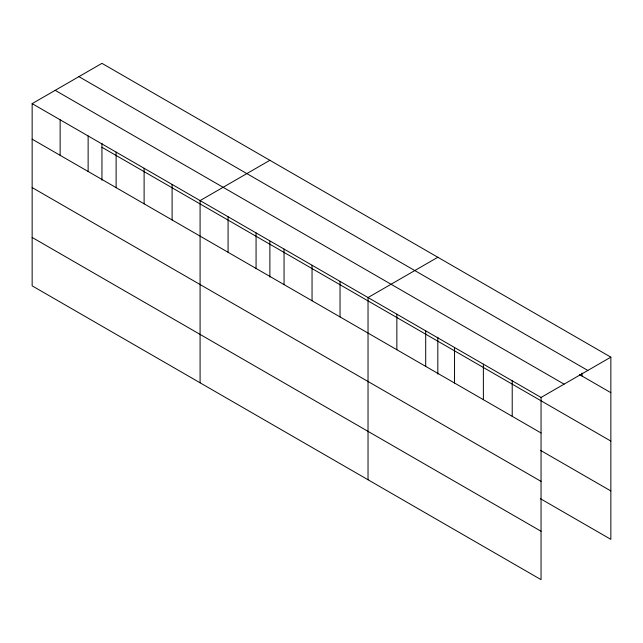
<?xml version="1.0" encoding="UTF-8"?>
<svg xmlns="http://www.w3.org/2000/svg" width="643" height="643" viewBox="0 0 643 643"><rect width="100%" height="100%" fill="white"/><g stroke="black" fill="none" stroke-linecap="round" stroke-linejoin="round"><path stroke-width="0.96" d="M269.883 241.27L269.883 277.149M437.827 337.237L437.827 374.105M32.15 103.636L541.052 397.454L541.052 579.656L32.15 285.846L32.15 103.636L101.948 63.344L610.85 357.154L610.85 539.364L540.45 498.719M269.883 160.3L200.086 200.6L200.086 382.802M437.827 257.256L368.029 297.556L368.029 479.766M541.052 397.454L610.85 357.154M78.912 76.638L587.815 370.448M579.472 374.564L610.85 392.688M55.185 90.341L564.088 384.152M101.948 147.279L610.85 441.09M32.15 139.169L541.052 432.98M540.45 450.317L610.85 490.955M32.15 187.571L541.052 481.382M32.15 237.444L541.052 531.255M582.011 373.077L582.011 376.034M512.214 380.801L512.214 416.334M483.375 364.155L483.375 399.681M454.537 347.501L454.537 383.035M425.698 330.856L425.698 366.381M396.86 314.202L396.86 349.736M340.034 281.393L340.034 316.927M312.048 265.238L312.048 300.763M284.053 249.074L284.053 284.608M256.067 232.919L256.067 268.444M228.08 216.755L228.08 252.289M172.099 184.437L172.099 219.97M144.112 168.273L144.112 203.807M116.118 152.118L116.118 187.652M101.948 143.325L101.948 180.193M88.131 135.954L88.131 171.488M60.137 119.799L60.137 155.333"/></g></svg>
